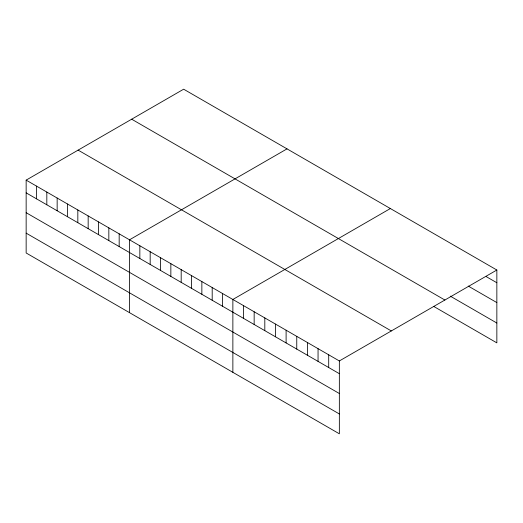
<?xml version="1.0" encoding="UTF-8"?>
<svg xmlns="http://www.w3.org/2000/svg" width="523" height="523" viewBox="0 0 523 523"><rect width="100%" height="100%" fill="white"/><g stroke="black" fill="none" stroke-linecap="round" stroke-linejoin="round"><path stroke-width="0.78" d="M26.15 180.128L339.349 360.955L339.349 433.802L26.15 252.982L26.15 180.128L183.651 89.198L496.85 270.018L496.85 342.872L433.619 306.367M287.003 148.872L129.508 239.802L129.508 312.649M390.361 208.54L232.866 299.47L232.866 372.324M339.349 360.955L496.85 270.018M486.2 276.602L496.85 282.747M468.229 286.068L496.85 302.588M450.264 296.136L496.85 323.031M131.672 119.205L444.877 300.025M78.123 150.121L391.328 330.948M26.15 192.856L339.349 373.677M26.15 212.698L339.349 393.518M26.15 233.14L339.349 413.961M328.699 354.803L328.699 367.532M318.056 348.658L318.056 361.38M307.406 342.506L307.406 355.235M296.757 336.361L296.757 349.083M286.107 330.209L286.107 342.938M275.458 324.064L275.458 336.792M264.808 317.919L264.808 330.641M254.158 311.767L254.158 324.495M243.509 305.622L243.509 318.344M222.53 293.508L222.53 306.23M212.194 287.539L212.194 300.261M201.858 281.57L201.858 294.299M191.523 275.601L191.523 288.33M181.187 269.639L181.187 282.361M170.851 263.67L170.851 276.392M160.515 257.702L160.515 270.43M150.179 251.733L150.179 264.461M139.844 245.764L139.844 258.493M119.172 233.833L119.172 246.555M108.836 227.865L108.836 240.593M98.501 221.896L98.501 234.624M88.165 215.934L88.165 228.656M77.829 209.965L77.829 222.687M67.493 203.996L67.493 216.725M57.157 198.027L57.157 210.756M46.822 192.065L46.822 204.787M36.486 186.096L36.486 198.818"/></g></svg>
